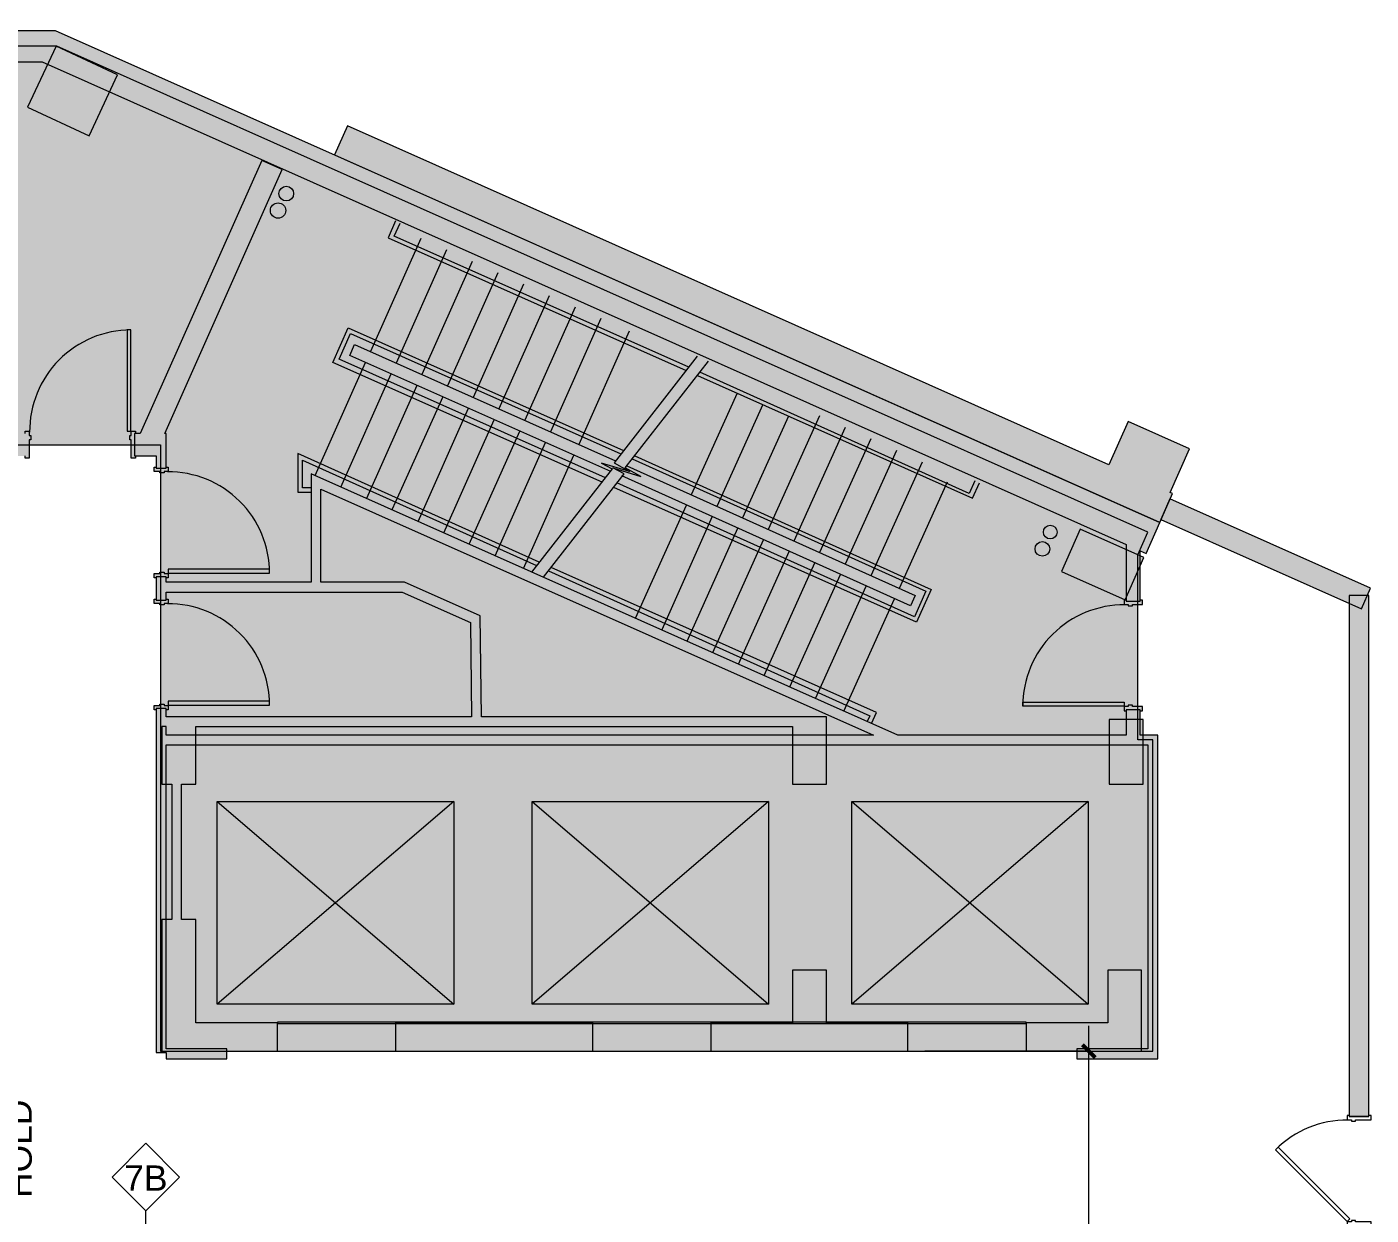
# Model space of a CAD drawing. Header units: inches. Extents: x 6664 to 8130, y 209 to 1287.
# Drawn here: x 7652 to 8129.5, y 865.2 to 1287.3 of the extents above; entities that cross this region are included whole.
import ezdxf

# ---------------------------------------------------------------- set-up
doc = ezdxf.new("R2010")
doc.units = ezdxf.units.IN
doc.header["$MEASUREMENT"] = 0
for name, color, linetype, lineweight in [('A-ANNO-DIMS', 211, 'Continuous', 9), ('A-ANNO-DIMS-96', 211, 'Continuous', 9), ('A-COLS', 52, 'Continuous', 13), ('A-DETL', 90, 'Continuous', 13), ('A-DETL-GENF', 92, 'Continuous', 9), ('A-DETL-THIN', 151, 'Continuous', 9), ('A-DOOR', 31, 'Continuous', 13), ('A-WALL', 113, 'Continuous', 13), ('A-WALL-IDEN', 211, 'Continuous', 9), ('A-WALL-PATT', 111, 'Continuous', 13), ('I-WALL', 2, 'Continuous', 9)]:
    doc.layers.add(name, color=color, linetype=linetype, lineweight=lineweight)
doc.styles.add('Swis721 Lt BT', font='swissl.ttf', dxfattribs={"height": 9})
doc.dimstyles.new('OTJ_-_3_32__Linear__1__Tolerance', dxfattribs={"dimscale": 12, "dimtxt": 9.497835, "dimasz": 0.375, "dimexe": 0.75, "dimexo": 0.5, "dimgap": 0.5, "dimtad": 1, "dimdec": 0, "dimzin": 3, "dimdsep": 46, "dimlunit": 4, "dimtxsty": 'Swis721 Lt BT', "dimblk1": 'OBLIQUE', "dimblk2": 'OBLIQUE', "dimsah": 1, "dimcen": 0.09, "dimdle": 0.75, "dimazin": 0, "dimtfac": 1, "dimtdec": 4, "dimtix": 1, "dimtmove": 0, "dimatfit": 3, "dimfxl": 1, "dimtvp": 1, "dimfrac": 2, "dimtolj": 1, "dimtzin": 0, "dimarcsym": 2})

# ---------------------------------------------------------------- blocks, each defined once
blk = doc.blocks.new('Door - Single - Solid Door - white paint-8376565-11th FLOOR CONSTRUCTION')
at = {"layer": 'A-DOOR'}
for p, q in [((-14.01, 4.34), (11.45, 29.79)), ((12.42, 28.82), (-13.03, 3.37)), ((11.45, 29.79), (12.42, 28.82)), ((-13.03, 3.37), (-14.01, 4.34))]:
    blk.add_line(p, q, dxfattribs=at)
at = {"layer": 'A-DOOR', "lineweight": 9}
for p, q in [((-15.63, 4.34), (-15.63, 3.59)), ((-14.13, 4.34), (-15.63, 4.34)), ((-14.13, 2.84), (-14.13, 4.34)), ((-13.63, 2.84), (-14.13, 2.84)), ((-14.13, -4.16), (-14.13, 1.34)), ((-14.13, 1.34), (-13.63, 1.34)), ((-13.63, 1.34), (-13.63, 2.84)), ((22.12, 2.84), (21.62, 2.84)), ((21.62, 2.84), (21.62, 1.34)), ((21.62, 1.34), (22.12, 1.34)), ((23.62, 4.34), (22.12, 4.34)), ((22.12, 4.34), (22.12, 2.84)), ((22.12, 1.34), (22.12, -4.16)), ((23.62, 3.59), (23.62, 4.34)), ((-15.63, -3.41), (-15.63, -4.16)), ((-15.63, -4.16), (-14.13, -4.16)), ((22.12, -4.16), (23.62, -4.16)), ((23.62, -4.16), (23.62, -3.41))]:
    blk.add_line(p, q, dxfattribs=at)
blk.add_arc((-14.01, 4.34), 36, 359.5, 45, dxfattribs=at)
blk = doc.blocks.new('Door - Single - Solid Door-7736277-11th FLOOR CONSTRUCTION')
at = {"layer": 'A-DOOR'}
h = blk.add_hatch(color=250, dxfattribs=at)
h.paths.add_polyline_path([(23.62, 4.66), (22.12, 4.66), (22.12, -1.84), (21.62, -1.84), (21.62, -3.34), (22.12, -3.34), (22.12, -4.84), (23.62, -4.84), (23.62, -4.09), (23.24, -4.09), (23.24, 3.91), (23.62, 3.91)], flags=0)
h.paths.add_polyline_path([(-15.06, 4.66), (-15.63, 4.66), (-15.63, 3.91), (-15.26, 3.91), (-15.26, -4.09), (-15.63, -4.09), (-15.63, -4.84), (-14.13, -4.84), (-14.13, -3.34), (-13.63, -3.34), (-13.63, -1.84), (-14.13, -1.84), (-14.13, 4.66)], flags=0)
at = {"layer": 'A-DOOR', "color": 8, "lineweight": 20}
for p, q in [((-15.63, 4.66), (-14.13, 4.66)), ((-15.63, 3.91), (-15.63, 4.66)), ((-14.13, 4.66), (-14.13, -1.84)), ((22.12, 4.66), (23.62, 4.66)), ((22.12, -1.84), (22.12, 4.66)), ((23.62, 4.66), (23.62, 3.91)), ((-15.63, -4.84), (-15.63, -4.09)), ((-14.13, -1.84), (-13.63, -1.84)), ((-14.13, -3.34), (-14.13, -4.84)), ((-13.63, -3.34), (-14.13, -3.34)), ((-13.63, -1.84), (-13.63, -3.34)), ((21.62, -1.84), (22.12, -1.84)), ((21.62, -3.34), (21.62, -1.84)), ((22.12, -3.34), (21.62, -3.34)), ((22.12, -4.84), (22.12, -3.34)), ((23.62, -4.09), (23.62, -4.84)), ((-14.13, -4.84), (-15.63, -4.84)), ((-12.63, -4.84), (-14.01, -4.84)), ((-14.01, -4.84), (-14.01, -40.84)), ((-12.63, -40.84), (-12.63, -4.84)), ((23.62, -4.84), (22.12, -4.84)), ((-14.01, -40.84), (-12.63, -40.84))]:
    blk.add_line(p, q, dxfattribs=at)
at = {"layer": 'A-DOOR', "lineweight": 9}
blk.add_arc((-14.01, -4.84), 36, 270, 0.5, dxfattribs=at)
blk = doc.blocks.new('Door - Single - Solid Door-7736225-11th FLOOR CONSTRUCTION')
at = {"layer": 'A-DOOR'}
h = blk.add_hatch(color=250, dxfattribs=at)
h.paths.add_polyline_path([(-15.63, -2.59), (-14.13, -2.59), (-14.13, -1.09), (-13.63, -1.09), (-13.63, 0.41), (-14.13, 0.41), (-14.13, 2.41), (-15.63, 2.41), (-15.63, 1.66), (-15.26, 1.66), (-15.26, -1.84), (-15.63, -1.84)], flags=0)
h.paths.add_polyline_path([(21.62, -0.76), (21.62, -1.09), (22.12, -1.09), (22.12, -2.59), (23.62, -2.59), (23.62, -1.84), (23.24, -1.84), (23.24, 1.66), (23.62, 1.66), (23.62, 2.41), (22.12, 2.41), (22.12, 0.41), (21.62, 0.41), (21.62, -0.14)], flags=0)
at = {"layer": 'A-DOOR', "color": 8, "lineweight": 20}
for p, q in [((-15.63, 2.41), (-14.13, 2.41)), ((-15.63, 1.66), (-15.63, 2.41)), ((-14.13, 2.41), (-14.13, 0.41)), ((-14.13, 0.41), (-13.63, 0.41)), ((-13.63, 0.41), (-13.63, -1.09)), ((21.62, 0.41), (22.12, 0.41)), ((21.62, -1.09), (21.62, 0.41)), ((22.12, 2.41), (23.62, 2.41)), ((22.12, 0.41), (22.12, 2.41)), ((23.62, 2.41), (23.62, 1.66)), ((-15.63, -2.59), (-15.63, -1.84)), ((-14.13, -2.59), (-15.63, -2.59)), ((-14.13, -1.09), (-14.13, -2.59)), ((-13.63, -1.09), (-14.13, -1.09)), ((-12.63, -2.59), (-14.01, -2.59)), ((-14.01, -2.59), (-14.01, -38.59)), ((-12.63, -38.59), (-12.63, -2.59)), ((22.12, -1.09), (21.62, -1.09)), ((22.12, -2.59), (22.12, -1.09)), ((23.62, -2.59), (22.12, -2.59)), ((23.62, -1.84), (23.62, -2.59)), ((-14.01, -38.59), (-12.63, -38.59))]:
    blk.add_line(p, q, dxfattribs=at)
at = {"layer": 'A-DOOR', "lineweight": 9}
blk.add_arc((-14.01, -2.59), 36, 270, 0.5, dxfattribs=at)
blk = doc.blocks.new('Door - Single - Solid Door-7736622-11th FLOOR CONSTRUCTION')
at = {"layer": 'A-DOOR'}
h = blk.add_hatch(color=250, dxfattribs=at)
h.paths.add_polyline_path([(-15.63, 3.34), (-15.63, 2.59), (-15.26, 2.59), (-15.26, -2.41), (-15.63, -2.41), (-15.63, -3.16), (-14.13, -3.16), (-14.13, 0.34), (-13.63, 0.34), (-13.63, 1.84), (-14.13, 1.84), (-14.13, 3.34), (-15.26, 3.34)], flags=0)
h.paths.add_polyline_path([(21.62, 1.84), (21.62, 0.34), (22.12, 0.34), (22.12, -3.16), (23.62, -3.16), (23.62, -2.41), (23.24, -2.41), (23.24, 2.59), (23.62, 2.59), (23.62, 3.34), (22.12, 3.34), (22.12, 1.84)], flags=0)
at = {"layer": 'A-DOOR', "color": 8, "lineweight": 20}
for p, q in [((-14.01, 39.34), (-12.63, 39.34)), ((-14.01, 3.34), (-14.01, 39.34)), ((-12.63, 39.34), (-12.63, 3.34)), ((-15.63, 3.34), (-15.63, 2.59)), ((-14.13, 3.34), (-15.63, 3.34)), ((-14.13, 1.84), (-14.13, 3.34)), ((-13.63, 1.84), (-14.13, 1.84)), ((-14.13, -3.16), (-14.13, 0.34)), ((-14.13, 0.34), (-13.63, 0.34)), ((-12.63, 3.34), (-14.01, 3.34)), ((-13.63, 0.34), (-13.63, 1.84)), ((22.12, 1.84), (21.62, 1.84)), ((21.62, 1.84), (21.62, 0.34)), ((21.62, 0.34), (22.12, 0.34)), ((23.62, 3.34), (22.12, 3.34)), ((22.12, 3.34), (22.12, 1.84)), ((22.12, 0.34), (22.12, -3.16)), ((23.62, 2.59), (23.62, 3.34)), ((-15.63, -2.41), (-15.63, -3.16)), ((-15.63, -3.16), (-14.13, -3.16)), ((22.12, -3.16), (23.62, -3.16)), ((23.62, -3.16), (23.62, -2.41))]:
    blk.add_line(p, q, dxfattribs=at)
at = {"layer": 'A-DOOR', "lineweight": 9}
blk.add_arc((-14.01, 3.34), 36, 359.5, 90, dxfattribs=at)
blk = doc.blocks.new('Wall Tag - 1_4_-62626-11th FLOOR CONSTRUCTION')
at = {"layer": 'A-WALL-IDEN'}
for p, q in [((-0.125, 0), (0, 0.125)), ((0, 0.125), (0.125, 0)), ((-0.125, 0), (0, -0.125)), ((0, -0.125), (0.125, 0))]:
    blk.add_line(p, q, dxfattribs=at)
blk = doc.blocks.new('DIMBLOCK3-11th FLOOR CONSTRUCTION')
at = {"layer": 'A-ANNO-DIMS-96'}
for p, q in [((7635.68, 932.48), (7635.68, 843.73)), ((7640.49, 923.48), (7626.68, 923.48)), ((7635.68, 923.48), (7640.49, 923.48)), ((7632.86, 852.73), (7644.68, 852.73)), ((7635.68, 852.73), (7632.86, 852.73))]:
    blk.add_line(p, q, dxfattribs=at)
at = {"layer": 'A-ANNO-DIMS-96', "lineweight": 50}
for p, q in [((7635.68, 923.48), (7633.43, 925.73)), ((7635.68, 923.48), (7637.93, 921.23)), ((7635.68, 852.73), (7633.43, 854.98)), ((7635.68, 852.73), (7637.93, 850.48))]:
    blk.add_line(p, q, dxfattribs=at)
at = {"layer": 'A-ANNO-DIMS-96', "color": 0, "char_height": 9, "attachment_point": 1, "rotation": 90, "line_spacing_factor": 1.005062, "style": 'Swis721 Lt BT'}
for s, insert, width in [('5\' - 11"', (7617.66, 870.24), 42.8759), ('HOLD', (7644.74, 871.3), 40.3432)]:
    blk.add_mtext(s, dxfattribs=dict(at, insert=insert, width=width))
blk = doc.blocks.new('_Oblique')
at = {"color": 0, "linetype": 'ByBlock', "lineweight": -2}
blk.add_line((-0.5, -0.5), (0.5, 0.5), dxfattribs=at)
blk = doc.blocks.new('DIMBLOCK8-11th FLOOR CONSTRUCTION')
at = {"layer": 'A-ANNO-DIMS-96'}
for p, q in [((8029.25, 746.86), (8029.25, 932.48)), ((7970.99, 923.48), (8038.25, 923.48)), ((8029.25, 923.48), (7970.99, 923.48)), ((8032.07, 755.86), (8020.25, 755.86)), ((8029.25, 755.86), (8032.07, 755.86))]:
    blk.add_line(p, q, dxfattribs=at)
at = {"layer": 'A-ANNO-DIMS-96', "lineweight": 50}
for p, q in [((8029.25, 923.48), (8027, 925.73)), ((8029.25, 923.48), (8031.5, 921.23)), ((8029.25, 755.86), (8027, 758.11)), ((8029.25, 755.86), (8031.5, 753.61))]:
    blk.add_line(p, q, dxfattribs=at)
at = {"layer": 'A-ANNO-DIMS-96', "color": 0, "insert": (8011.23, 821.81), "char_height": 9, "width": 42.8759, "attachment_point": 1, "rotation": 90, "line_spacing_factor": 1.005062, "style": 'Swis721 Lt BT'}
blk.add_mtext('14\' - 0"', dxfattribs=at)

msp = doc.modelspace()

# ---------------------------------------------------------------- hatches: boundary and pattern name
at = {"layer": 'A-COLS', "lineweight": 9}
h = msp.add_hatch(color=7, dxfattribs=at)
h.paths.add_polyline_path([(6917.74, 208.52), (6958.99, 208.52), (6958.99, 266.36), (6917.74, 266.36)], flags=0)
h.paths.add_polyline_path([(7919.99, 208.86), (7919.99, 264.61), (7877.99, 264.61), (7877.99, 208.86)], flags=0)
h.paths.add_polyline_path([(7678.99, 208.86), (7678.99, 265.36), (7637.74, 265.36), (7637.74, 208.86)], flags=0)
h.paths.add_polyline_path([(7438.74, 208.86), (7438.74, 264.86), (7397.24, 264.86), (7397.24, 208.86), (7420.62, 208.86)], flags=0)
h.paths.add_polyline_path([(7198.24, 208.86), (7198.24, 265.86), (7157.99, 265.86), (7157.99, 208.86)], flags=0)
h.paths.add_polyline_path([(6797.99, 232.36), (6837.99, 232.36), (6837.99, 266.36), (6797.99, 266.36)], flags=0)
h.paths.add_polyline_path([(8121.74, 239.49), (8121.74, 274.69), (8109.99, 274.69), (8109.99, 239.49)], flags=0)
h.paths.add_polyline_path([(6707.38, 344.86), (6715.49, 344.86), (6715.49, 384.48), (6681.49, 384.48), (6681.49, 344.86), (6707.25, 344.86)], flags=0)
h.paths.add_polyline_path([(8121.74, 469.48), (8121.74, 492.36), (8109.99, 492.36), (8109.99, 469.48), (8121.12, 469.48)], flags=0)
h.paths.add_polyline_path([(6664.49, 478.17), (6726.99, 478.17), (6726.99, 519.17), (6664.49, 519.17)], flags=0)
h.paths.add_polyline_path([(6664.49, 612.49), (6697.16, 612.49), (6697.16, 653.49), (6664.49, 653.49)], flags=0)
h.paths.add_polyline_path([(8118.95, 708.36), (8121.74, 708.36), (8121.74, 732.36), (8109.99, 732.36), (8109.99, 708.36)], flags=0)
h.paths.add_polyline_path([(6664.49, 746.8), (6726.99, 746.8), (6726.99, 787.8), (6664.49, 787.8), (6664.49, 748.58)], flags=0)
h.paths.add_polyline_path([(6718.26, 881.12), (6718.26, 922.12), (6664.49, 922.12), (6664.49, 881.12), (6718.04, 881.12)], flags=0)
h.paths.add_polyline_path([(6780.73, 1037.09), (6815.03, 1059.37), (6796.58, 1087.79), (6762.27, 1065.52), (6775.18, 1045.64)], flags=0)
h.paths.add_polyline_path([(8042.08, 1083.71), (8048.79, 1098.79), (8026.2, 1108.84), (8019.49, 1093.77)], flags=0)
h.paths.add_polyline_path([(6935.81, 1146.19), (6962.6, 1163.7), (6947.63, 1186.61), (6920.84, 1169.11), (6927.75, 1158.52)], flags=0)
h.paths.add_polyline_path([(7674.09, 1248.53), (7681.39, 1264.18), (7659.41, 1273.97), (7652.29, 1258.7), (7662.21, 1254.07)], flags=0)
h.paths.add_polyline_path([(7420.62, 1256.36), (7433.99, 1256.36), (7433.99, 1274.36), (7413.99, 1274.36), (7413.99, 1256.36)], flags=0)
h.paths.add_polyline_path([(7198.49, 1257.36), (7198.49, 1287.25), (7166.49, 1287.25), (7166.49, 1257.36)], flags=0)
h.paths.add_polyline_path([(7659.82, 1274.86), (7674.42, 1274.86), (7662.43, 1280.45), (7662.21, 1279.98)], flags=0)
at = {"layer": 'A-COLS'}
msp.add_hatch(color=250, dxfattribs=at).paths.add_polyline_path([(8054.43, 1111.23), (8054.88, 1112.25), (8054.8, 1112.29), (8058.05, 1119.59), (8058.15, 1119.59), (8059, 1121.5), (8058.12, 1121.89), (8065.03, 1137.39), (8043.14, 1147.14), (8036.28, 1131.74), (7765.87, 1252.13), (7761.25, 1241.76), (8042.49, 1116.55)], flags=0)
at = {"layer": 'A-DETL-GENF'}
h = msp.add_hatch(color=9, dxfattribs=at)
h.paths.add_polyline_path([(7852.99, 923.48), (7894.99, 923.48), (7894.99, 933.48), (7923.99, 933.48), (7923.99, 952.23), (7935.99, 952.23), (7935.99, 933.48), (7964.99, 933.48), (7964.99, 923.48), (8006.99, 923.48), (8006.99, 933.48), (8035.99, 933.48), (8035.99, 952.23), (8047.99, 952.23), (8047.99, 924.23), (8050.24, 924.23), (8050.24, 1032.23), (8048.49, 1032.23), (8048.49, 1018.23), (8036.49, 1018.23), (8036.49, 1032.23), (7935.99, 1032.23), (7935.99, 1018.23), (7923.99, 1018.23), (7923.99, 1032.23), (7711.99, 1032.23), (7711.99, 1018.23), (7706.99, 1018.23), (7706.99, 970.23), (7711.99, 970.23), (7711.99, 933.48), (7740.99, 933.48), (7740.99, 923.48), (7782.99, 923.48), (7782.99, 933.48), (7852.99, 933.48), (7852.99, 933.23)], flags=0)
h.paths.add_polyline_path([(7478.49, 926.98), (7478.49, 927.85), (7478.22, 927.85), (7478.22, 929.35), (7476.76, 929.35), (7476.76, 929.85), (7478.26, 929.85), (7478.26, 929.35), (7479.76, 929.35), (7479.76, 927.85), (7479.49, 927.85), (7479.49, 926.98), (7634.49, 926.98), (7634.49, 986.86), (7631.86, 986.86), (7631.86, 986.11), (7630.36, 986.11), (7630.36, 987.61), (7629.86, 987.61), (7629.86, 988.61), (7594.61, 988.61), (7594.61, 987.61), (7594.11, 987.61), (7594.11, 986.11), (7592.61, 986.11), (7592.61, 986.86), (7570.49, 986.86), (7570.49, 1012.86), (7513.49, 1012.86), (7513.49, 962.86), (7509.99, 962.86), (7509.99, 969.21), (7507.61, 969.21), (7507.61, 968.94), (7506.11, 968.94), (7506.11, 967.48), (7505.61, 967.48), (7505.61, 968.98), (7506.11, 968.98), (7506.11, 970.48), (7507.61, 970.48), (7507.61, 970.21), (7509.99, 970.21), (7509.99, 1023.36), (7479.49, 1023.36), (7479.49, 970.21), (7480.36, 970.21), (7480.36, 970.48), (7481.86, 970.48), (7481.86, 968.98), (7482.36, 968.94), (7482.36, 967.48), (7481.86, 967.48), (7481.86, 968.94), (7480.36, 968.98), (7480.36, 969.21), (7479.49, 969.21), (7479.49, 967.1), (7479.76, 967.1), (7479.76, 965.6), (7478.26, 965.6), (7478.22, 965.1), (7476.76, 965.1), (7476.76, 965.6), (7478.22, 965.6), (7478.26, 967.1), (7478.49, 967.1), (7478.49, 1023.36), (7419.99, 1023.36), (7419.99, 926.98), (7478.26, 926.98)], flags=0)
h.paths.add_polyline_path([(7703.49, 970.23), (7703.49, 1018.23), (7701.49, 1018.23), (7701.49, 970.23)], flags=0)
h.paths.add_polyline_path([(7524.58, 1016.36), (7570.49, 1016.36), (7570.49, 1045.36), (7513.49, 1045.36), (7513.49, 1016.36), (7513.78, 1016.36)], flags=0)
h.paths.add_polyline_path([(7509.99, 1026.86), (7509.99, 1034.86), (7419.99, 1034.86), (7419.99, 1026.86), (7508.24, 1026.86)], flags=0)
h.paths.add_polyline_path([(7952.76, 1035.73), (7756.48, 1123.12), (7756.48, 1089.98), (7786.12, 1089.98), (7813, 1078.02), (7813.46, 1042.23), (7935.99, 1042.23), (7935.99, 1035.73)], flags=0)
h.paths.add_polyline_path([(7836.49, 1035.73), (7923.99, 1035.73), (7923.99, 1038.73), (7711.99, 1038.73), (7711.99, 1035.73), (7813.46, 1035.73)], flags=0)
h.paths.add_polyline_path([(7961.36, 1035.73), (8036.49, 1035.73), (8036.49, 1041.23), (8042.49, 1041.23), (8042.49, 1044.36), (8041.74, 1044.36), (8041.74, 1045.86), (8043.24, 1045.86), (8043.24, 1046.36), (8044.74, 1046.36), (8044.74, 1045.86), (8046.66, 1045.86), (8046.66, 1082.11), (8044.74, 1082.11), (8044.74, 1081.61), (8043.24, 1081.61), (8043.24, 1082.11), (8041.74, 1082.11), (8041.74, 1083.61), (8042.49, 1083.61), (8042.49, 1084.63), (8042.08, 1083.71), (8019.49, 1093.77), (8026.2, 1108.84), (8042.49, 1101.59), (8042.49, 1103.41), (7681.39, 1264.18), (7674.09, 1248.53), (7652.29, 1258.7), (7659.41, 1273.97), (7657.42, 1274.86), (7525.49, 1274.86), (7525.49, 1206.23), (7526.24, 1206.23), (7526.24, 1204.73), (7524.24, 1204.73), (7524.24, 1204.23), (7522.74, 1204.23), (7522.74, 1204.73), (7521.24, 1204.73), (7521.24, 1206.23), (7521.99, 1206.23), (7521.99, 1274.86), (7413.93, 1274.86), (7413.93, 1142.86), (7470.99, 1142.86), (7470.99, 1164.36), (7521.99, 1164.36), (7521.99, 1166.98), (7521.24, 1166.98), (7521.24, 1168.48), (7522.74, 1168.48), (7522.74, 1168.98), (7524.24, 1168.98), (7524.24, 1168.48), (7526.24, 1168.48), (7526.24, 1166.98), (7525.49, 1166.98), (7525.49, 1160.86), (7474.49, 1160.86), (7474.49, 1142.86), (7651.36, 1142.86), (7651.36, 1143.61), (7652.86, 1143.61), (7652.86, 1142.11), (7653.36, 1142.11), (7653.36, 1140.61), (7652.86, 1140.61), (7652.86, 1138.86), (7689.11, 1138.86), (7689.11, 1140.61), (7688.61, 1140.61), (7688.61, 1142.11), (7689.11, 1142.11), (7689.11, 1143.61), (7690.61, 1143.61), (7690.61, 1142.86), (7692.28, 1142.86), (7735.45, 1239.81), (7742.75, 1236.56), (7701.04, 1142.86), (7701.49, 1142.86), (7701.49, 1130.86), (7702.24, 1130.86), (7702.24, 1129.36), (7700.74, 1129.36), (7700.74, 1128.86), (7699.49, 1128.86), (7699.49, 1093.61), (7700.74, 1093.61), (7700.74, 1093.11), (7702.24, 1093.11), (7702.24, 1091.61), (7701.49, 1091.61), (7701.49, 1089.98), (7752.98, 1089.98), (7752.98, 1128.51), (7961.1, 1035.85)], flags=0)
h.paths.add_polyline_path([(7455.74, 1038.36), (7478.49, 1038.36), (7478.49, 1094.23), (7478.22, 1094.23), (7478.22, 1095.73), (7476.76, 1095.73), (7476.76, 1096.23), (7478.26, 1096.23), (7478.26, 1095.73), (7479.76, 1095.73), (7479.76, 1094.23), (7479.49, 1094.23), (7479.49, 1038.36), (7509.99, 1038.36), (7509.99, 1076.86), (7513.49, 1076.86), (7513.49, 1048.86), (7570.49, 1048.86), (7570.49, 1076.86), (7593.61, 1076.86), (7593.61, 1077.61), (7595.11, 1077.61), (7595.11, 1076.11), (7595.61, 1076.11), (7595.61, 1075.11), (7630.86, 1075.11), (7630.86, 1076.11), (7631.36, 1076.11), (7631.36, 1077.61), (7632.86, 1077.61), (7632.86, 1076.86), (7634.49, 1076.86), (7634.49, 1134.86), (7479.49, 1134.86), (7479.49, 1133.48), (7479.76, 1133.48), (7479.76, 1131.98), (7478.26, 1131.98), (7478.22, 1131.48), (7476.76, 1131.48), (7476.76, 1131.98), (7478.22, 1131.98), (7478.26, 1133.48), (7478.49, 1133.48), (7478.49, 1134.86), (7419.99, 1134.86), (7419.99, 1038.36), (7454.75, 1038.36)], flags=0)
h.paths.add_polyline_path([(7732.52, 1042.23), (7809.96, 1042.23), (7809.53, 1075.73), (7785.37, 1086.48), (7701.49, 1086.48), (7701.49, 1083.98), (7702.24, 1083.98), (7702.24, 1082.48), (7700.74, 1082.48), (7700.74, 1081.98), (7699.49, 1081.98), (7699.49, 1046.73), (7700.74, 1046.73), (7700.74, 1046.23), (7702.24, 1046.23), (7702.24, 1044.73), (7701.49, 1044.73), (7701.49, 1042.23), (7711.99, 1042.23)], flags=0)
h.paths.add_polyline_path([(7420.62, 1256.36), (7413.99, 1256.36), (7413.99, 1274.36), (7433.99, 1274.36), (7433.99, 1256.36)], flags=0)
at = {"layer": 'A-WALL-PATT', "lineweight": 9}
for points in [[(7674.42, 1274.86), (7686.92, 1274.86), (7662.21, 1285.86), (7413.93, 1285.86), (7413.93, 1274.86), (7659.82, 1274.86), (7662.43, 1280.45)], [(8049.55, 1100.27), (8054.43, 1111.23), (7686.92, 1274.86), (7657.42, 1274.86), (8048.79, 1100.61)], [(7701.04, 1142.86), (7742.75, 1236.56), (7735.45, 1239.81), (7692.28, 1142.86)], [(7752.98, 1089.98), (7756.48, 1089.98), (7756.48, 1126.95), (7752.98, 1128.51)], [(7961.36, 1035.73), (7756.48, 1126.95), (7756.48, 1123.12), (7952.76, 1035.73)], [(8126.06, 1080.56), (8129.31, 1087.87), (8058.05, 1119.59), (8054.8, 1112.29), (8057.16, 1111.23)], [(7785.37, 1086.48), (7793.98, 1086.48), (7786.12, 1089.98), (7701.49, 1089.98), (7701.49, 1086.48), (7756.48, 1086.48)], [(7813.05, 1074.16), (7813, 1078.02), (7793.98, 1086.48), (7785.37, 1086.48), (7813, 1074.19)], [(8128.74, 900.3), (8128.74, 1085.3), (8128.17, 1085.3), (8126.06, 1080.56), (8121.74, 1082.48), (8121.74, 900.3)], [(7813.46, 1042.23), (7813.05, 1074.16), (7809.53, 1075.73), (7809.96, 1042.23)], [(7836.49, 1038.73), (7923.99, 1038.73), (7923.99, 1042.23), (7701.49, 1042.23), (7701.49, 1038.73), (7732.52, 1038.73)], [(8050.24, 1032.23), (8050.24, 1035.73), (8048.49, 1035.73), (8048.49, 1033.02), (8042.49, 1035.73), (7701.49, 1035.73), (7701.49, 1032.23), (8044.42, 1032.23)], [(8050.24, 924.23), (8053.74, 924.23), (8053.74, 1035.73), (8050.24, 1035.73), (8050.24, 1032.23)], [(7706.99, 970.23), (7706.99, 1018.23), (7703.49, 1018.23), (7703.49, 970.23)], [(7935.99, 933.48), (7935.99, 952.23), (7923.99, 952.23), (7923.99, 933.48)], [(8047.99, 923.48), (8047.99, 952.23), (8035.99, 952.23), (8035.99, 923.48), (8044.42, 923.48)], [(7713.35, 923.48), (7740.99, 923.48), (7740.99, 933.48), (7711.99, 933.48), (7711.99, 923.48)], [(7836.49, 923.48), (7852.99, 923.48), (7852.99, 933.48), (7782.99, 933.48), (7782.99, 923.48)], [(7952.76, 923.48), (7964.99, 923.48), (7964.99, 933.48), (7894.99, 933.48), (7894.99, 923.48)], [(8035.99, 923.48), (8035.99, 933.48), (8006.99, 933.48), (8006.99, 923.48), (8021.99, 923.48)], [(7711.99, 920.73), (7722.99, 920.73), (7722.99, 923.48), (7701.49, 923.48), (7701.49, 920.73)], [(8047.99, 920.73), (8053.74, 920.73), (8053.74, 924.23), (8047.99, 924.23), (8047.99, 923.48), (8024.99, 923.48), (8024.99, 920.73), (8044.42, 920.73)]]:
    msp.add_hatch(color=7, dxfattribs=at).paths.add_polyline_path(points, flags=0)
h = msp.add_hatch(color=7, dxfattribs=at)
h.paths.add_polyline_path([(7690.24, 1134.86), (7701.49, 1134.86), (7701.49, 1142.86), (7690.24, 1142.86)], flags=0)
h.paths.add_polyline_path([(7524.58, 1134.86), (7651.74, 1134.86), (7651.74, 1142.86), (7405.74, 1142.86), (7405.74, 1138.11), (7405.82, 1138.11), (7405.81, 1137.93), (7405.74, 1137.86), (7405.74, 1137.48), (7405.8, 1137.48), (7405.74, 1134.86), (7479.49, 1134.86)], flags=0)
h = msp.add_hatch(color=7, dxfattribs=at)
h.paths.add_polyline_path([(7699.39, 922.98), (7701.49, 922.98), (7701.49, 923.48), (7699.99, 923.48), (7699.99, 970.23), (7701.49, 970.23), (7701.49, 1032.23), (7701.11, 1033.61), (7701.49, 1038.73), (7701.49, 1045.11), (7697.99, 1045.11), (7697.99, 922.98)], flags=0)
h.paths.add_polyline_path([(7700.44, 923.86), (7701.49, 924.23), (7701.49, 924.73)], flags=0)
h.paths.add_polyline_path([(7697.99, 1083.61), (7701.49, 1083.61), (7701.49, 1091.98), (7697.99, 1091.98), (7697.99, 1086.48)], flags=0)
h.paths.add_polyline_path([(7701.04, 1130.48), (7701.49, 1130.48), (7701.49, 1134.86), (7697.99, 1134.86), (7697.99, 1130.48)], flags=0)
h = msp.add_hatch(color=7, dxfattribs=at)
h.paths.add_polyline_path([(8042.49, 1041.23), (8047.49, 1041.23), (8047.49, 1044.73), (8042.49, 1044.73)], flags=0)
h.paths.add_polyline_path([(8047.49, 1083.23), (8047.49, 1095.86), (8042.49, 1084.63), (8042.49, 1083.23)], flags=0)
h.paths.add_polyline_path([(8047.49, 1099.37), (8047.49, 1101.19), (8042.49, 1103.41), (8042.49, 1101.59), (8047.04, 1099.57)], flags=0)
h = msp.add_hatch(color=7, dxfattribs=at)
h.paths.add_polyline_path([(7923.99, 1018.23), (7935.99, 1018.23), (7935.99, 1032.23), (7923.99, 1032.23)], flags=0)
h.paths.add_polyline_path([(7923.99, 1035.73), (7935.99, 1035.73), (7935.99, 1042.23), (7923.99, 1042.23), (7923.99, 1038.73)], flags=0)
h = msp.add_hatch(color=7, dxfattribs=at)
h.paths.add_polyline_path([(8036.49, 1018.23), (8048.49, 1018.23), (8048.49, 1032.23), (8036.49, 1032.23)], flags=0)
h.paths.add_polyline_path([(8048.49, 1033.02), (8048.49, 1041.23), (8036.49, 1041.23), (8036.49, 1035.73), (8042.49, 1035.73), (8044.42, 1034.86)], flags=0)
h = msp.add_hatch(color=7, dxfattribs=at)
h.paths.add_polyline_path([(7706.99, 1018.23), (7711.99, 1018.23), (7711.99, 1032.23), (7701.49, 1032.23), (7701.49, 1018.23), (7703.49, 1018.23)], flags=0)
h.paths.add_polyline_path([(7701.49, 1032.23), (7701.49, 1035.73), (7711.99, 1035.73), (7711.99, 1038.73), (7701.49, 1038.73), (7701.11, 1033.61)], flags=0)
h = msp.add_hatch(color=7, dxfattribs=at)
h.paths.add_polyline_path([(7711.99, 923.48), (7711.99, 970.23), (7699.99, 970.23), (7699.99, 923.48), (7701.49, 923.48)], flags=0)
h.paths.add_polyline_path([(7700.44, 923.86), (7701.49, 924.73), (7701.49, 924.23)], flags=0)
h = msp.add_hatch(color=7, dxfattribs=at)
h.paths.add_polyline_path([(8128.74, 239.3), (8128.74, 861.73), (8121.74, 861.73), (8121.74, 239.3)], flags=0)
h.paths.add_polyline_path([(8123.99, 900.23), (8128.74, 900.23), (8128.7, 900.3), (8121.74, 900.3), (8121.74, 900.23), (8122.49, 900.23)], flags=0)

# ---------------------------------------------------------------- linework, layer by layer
at = {"layer": 'A-COLS', "color": 8, "lineweight": 20}
for p, q in [((7662.43, 1280.45), (7652.29, 1258.7)), ((7684.23, 1270.28), (7662.43, 1280.45)), ((7674.09, 1248.53), (7684.23, 1270.28)), ((7652.29, 1258.7), (7674.09, 1248.53)), ((7765.87, 1252.13), (7761.25, 1241.76)), ((8036.28, 1131.74), (7765.87, 1252.13)), ((7761.25, 1241.76), (8054.43, 1111.23)), ((8043.14, 1147.14), (8036.28, 1131.74)), ((8065.03, 1137.39), (8043.14, 1147.14)), ((8058.12, 1121.89), (8065.03, 1137.39)), ((8054.43, 1111.23), (8059, 1121.5)), ((8059, 1121.5), (8058.12, 1121.89)), ((8026.2, 1108.84), (8019.49, 1093.77)), ((8048.79, 1098.79), (8026.2, 1108.84)), ((8042.08, 1083.71), (8048.79, 1098.79)), ((8019.49, 1093.77), (8042.08, 1083.71))]:
    msp.add_line(p, q, dxfattribs=at)
at = {"layer": 'A-DETL'}
for p, q in [((7782.93, 1218.31), (7780.29, 1212.38)), ((7782.53, 1212.96), (7784.58, 1217.58)), ((7887.13, 1166.39), (7782.53, 1212.96)), ((7791.91, 1212.11), (7774.02, 1171.93)), ((7780.29, 1212.38), (7886.21, 1165.22)), ((7801.05, 1208.04), (7783.16, 1167.86)), ((7810.19, 1203.98), (7792.29, 1163.79)), ((7819.32, 1199.91), (7801.43, 1159.72)), ((7828.46, 1195.84), (7810.57, 1155.66)), ((7837.59, 1191.77), (7819.7, 1151.59)), ((7846.73, 1187.71), (7828.84, 1147.52)), ((7760.73, 1168.1), (7766.18, 1180.35)), ((7766.18, 1180.35), (7863.95, 1136.82)), ((7855.86, 1183.64), (7837.97, 1143.46)), ((7762.88, 1169.26), (7766.94, 1178.37)), ((7766.94, 1178.37), (7863, 1135.6)), ((7865.91, 1179.16), (7848.02, 1138.98)), ((7766.72, 1170.55), (7768.44, 1174.41)), ((7859.38, 1129.29), (7766.72, 1170.55)), ((7768.44, 1174.41), (7861.1, 1133.16)), ((7890.16, 1170.27), (7860.61, 1132.44)), ((7754.41, 1127.88), (7772.3, 1168.06)), ((7856.34, 1125.53), (7760.73, 1168.1)), ((7857.52, 1127.12), (7762.88, 1169.26)), ((7864.57, 1130.64), (7894.14, 1168.5)), ((7763.55, 1123.81), (7781.44, 1164)), ((7890.2, 1163.44), (7987.95, 1119.92)), ((7986.74, 1121.51), (7891.1, 1164.6)), ((7790.57, 1159.93), (7772.68, 1119.74)), ((7799.71, 1155.86), (7782.9, 1118.54)), ((7904.27, 1157.18), (7888, 1121.06)), ((7790.95, 1111.61), (7808.84, 1151.79)), ((7913.41, 1153.11), (7897.12, 1116.95)), ((7800.09, 1107.54), (7817.98, 1147.73)), ((7922.55, 1149.04), (7906.24, 1112.84)), ((7933.51, 1149.07), (7915.34, 1108.74)), ((7809.17, 1103.5), (7827.06, 1143.68)), ((7942.63, 1144.96), (7924.46, 1104.63)), ((7818.36, 1099.4), (7836.25, 1139.59)), ((7951.79, 1140.93), (7933.58, 1100.52)), ((7960.87, 1136.74), (7942.7, 1096.42)), ((7834, 1097.09), (7748.3, 1135.71)), ((7748.3, 1135.71), (7748.3, 1121.96)), ((7749.91, 1123.55), (7749.91, 1133.41)), ((7749.91, 1133.41), (7833.09, 1095.93)), ((7828.41, 1094.93), (7846.3, 1135.12)), ((7866.02, 1129.32), (7856.09, 1132.35)), ((7856.09, 1132.35), (7859.95, 1130.3)), ((7860.61, 1132.44), (7866.02, 1129.32)), ((7867.05, 1133.8), (7971.37, 1086.8)), ((7867.96, 1134.88), (7973.26, 1087.43)), ((7969.98, 1132.63), (7951.81, 1092.31)), ((7859.95, 1130.3), (7831.3, 1093.64)), ((7835.53, 1091.76), (7864.12, 1128.52)), ((7864.12, 1128.52), (7860.15, 1130.63)), ((7860.15, 1130.63), (7870.13, 1127.51)), ((7965.86, 1081.59), (7863.29, 1127.81)), ((7870.13, 1127.51), (7864.57, 1130.64)), ((7865.15, 1131.36), (7967.49, 1085.25)), ((7752.98, 1123.55), (7749.91, 1123.55)), ((7968.03, 1075.81), (7860.46, 1123.7)), ((7967.26, 1077.68), (7861.61, 1125.28)), ((7978.86, 1125.55), (7961.85, 1087.79)), ((7988.77, 1126.08), (7986.74, 1121.51)), ((7987.95, 1119.92), (7990.37, 1125.37)), ((7748.3, 1121.96), (7752.98, 1121.96)), ((7782.9, 1118.54), (7781.65, 1115.75)), ((7868.24, 1077.2), (7886.36, 1117.41)), ((7895.48, 1113.3), (7877.55, 1073.05)), ((7886.51, 1069.06), (7904.59, 1109.2)), ((7895.64, 1065), (7913.7, 1105.09)), ((7904.77, 1060.93), (7922.82, 1100.98)), ((7837.3, 1094.03), (7951.45, 1042.6)), ((7953.78, 1043.76), (7838.22, 1095.22)), ((7913.91, 1056.86), (7931.94, 1096.88)), ((7923.04, 1052.8), (7941.05, 1092.77)), ((7932.18, 1048.73), (7950.17, 1088.66)), ((7942.23, 1044.25), (7960.21, 1084.14)), ((7967.49, 1085.25), (7965.86, 1081.59)), ((7971.37, 1086.8), (7967.26, 1077.68)), ((7973.26, 1087.43), (7968.03, 1075.81)), ((7951.45, 1042.6), (7950.54, 1040.55)), ((7952.03, 1039.89), (7953.78, 1043.76)), ((7719.64, 1012.11), (7803.64, 1012.11)), ((7719.64, 940.11), (7719.64, 1012.11)), ((7719.64, 1012.11), (7803.64, 940.11)), ((7803.64, 1012.11), (7719.64, 940.11)), ((7803.64, 1012.11), (7803.64, 940.11)), ((7831.47, 1012.11), (7915.47, 1012.11)), ((7831.47, 940.11), (7831.47, 1012.11)), ((7915.47, 1012.11), (7831.47, 940.11)), ((7831.47, 1012.11), (7915.47, 940.11)), ((7915.47, 1012.11), (7915.47, 940.11)), ((7945, 1012.11), (8029, 1012.11)), ((7945, 940.11), (7945, 1012.11)), ((7945, 1012.11), (8029, 940.11)), ((8029, 1012.11), (7945, 940.11)), ((8029, 1012.11), (8029, 940.11)), ((7803.64, 940.11), (7719.64, 940.11)), ((7915.47, 940.11), (7831.47, 940.11)), ((8029, 940.11), (7945, 940.11))]:
    msp.add_line(p, q, dxfattribs=at)
for centre, radius in [((7744.14, 1228.05), 2.62), ((7741.24, 1222.02), 2.73), ((8015.51, 1107.82), 2.44), ((8012.73, 1101.84), 2.6)]:
    msp.add_circle(centre, radius, dxfattribs=at)
at = {"layer": 'A-DETL-THIN'}
for p, q in [((7662.62, 1280.36), (7409.93, 1280.36)), ((8050.24, 1107.78), (7662.62, 1280.36)), ((7636.24, 1138.86), (7699.49, 1138.86)), ((7699.49, 1138.86), (7699.49, 923.48)), ((8046.66, 1099.74), (8050.24, 1107.78)), ((8046.66, 1033.98), (8046.66, 1099.74)), ((8051.99, 1033.98), (8046.66, 1033.98)), ((8051.99, 923.48), (8051.99, 1033.98)), ((7699.49, 923.48), (8051.99, 923.48))]:
    msp.add_line(p, q, dxfattribs=at)
at = {"layer": 'A-WALL', "color": 8, "lineweight": 20}
for p, q in [((7662.21, 1285.86), (7405.93, 1285.86)), ((8054.43, 1111.23), (7662.21, 1285.86)), ((7525.49, 1274.86), (7657.42, 1274.86)), ((7657.42, 1274.86), (8042.49, 1103.41)), ((7735.45, 1239.81), (7692.28, 1142.86)), ((7742.75, 1236.56), (7735.45, 1239.81)), ((7701.04, 1142.86), (7742.75, 1236.56)), ((7692.28, 1142.86), (7690.24, 1142.86)), ((7690.24, 1142.86), (7690.24, 1134.86)), ((7701.49, 1142.86), (7701.04, 1142.86)), ((7701.49, 1134.86), (7701.49, 1142.86)), ((7690.24, 1134.86), (7697.99, 1134.86)), ((8058.05, 1119.59), (8054.8, 1112.29)), ((8129.31, 1087.87), (8058.05, 1119.59)), ((8049.55, 1100.27), (8054.43, 1111.23)), ((8054.8, 1112.29), (8126.06, 1080.56)), ((8047.49, 1101.19), (8049.55, 1100.27)), ((8128.74, 1085.3), (8121.74, 1085.3)), ((8121.74, 1085.3), (8121.74, 900.23)), ((8126.06, 1080.56), (8129.31, 1087.87)), ((8128.74, 900.23), (8128.74, 1085.3)), ((7935.99, 1042.23), (7923.99, 1042.23)), ((7935.99, 1018.23), (7935.99, 1042.23)), ((8048.49, 1041.23), (8036.49, 1041.23)), ((8036.49, 1041.23), (8036.49, 1018.23)), ((8048.49, 1018.23), (8048.49, 1041.23)), ((7699.99, 1038.73), (7699.99, 1018.23)), ((7701.49, 1038.73), (7699.99, 1038.73)), ((7711.99, 1018.23), (7711.99, 1038.73)), ((7923.99, 1038.73), (7923.99, 1018.23)), ((7699.99, 1018.23), (7703.49, 1018.23)), ((7706.99, 1018.23), (7711.99, 1018.23)), ((7923.99, 1018.23), (7935.99, 1018.23)), ((8036.49, 1018.23), (8048.49, 1018.23)), ((7699.99, 970.23), (7699.99, 923.48)), ((7703.49, 970.23), (7699.99, 970.23)), ((7711.99, 970.23), (7706.99, 970.23)), ((7711.99, 933.48), (7711.99, 970.23)), ((7923.99, 952.23), (7923.99, 933.48)), ((7935.99, 952.23), (7923.99, 952.23)), ((7935.99, 933.48), (7935.99, 952.23)), ((8035.99, 952.23), (8035.99, 933.48)), ((8047.99, 952.23), (8035.99, 952.23)), ((8047.99, 923.48), (8047.99, 952.23)), ((7740.99, 933.48), (7711.99, 933.48)), ((7740.99, 923.48), (7740.99, 933.23)), ((7852.99, 933.48), (7782.99, 933.48)), ((7782.99, 933.48), (7782.99, 923.48)), ((7852.99, 923.48), (7852.99, 933.48)), ((7923.99, 933.48), (7894.99, 933.48)), ((7894.99, 933.48), (7894.99, 923.48)), ((7964.99, 933.48), (7935.99, 933.48)), ((7964.99, 923.48), (7964.99, 933.48)), ((8035.99, 933.48), (8006.99, 933.48)), ((8006.99, 933.23), (8006.99, 923.48)), ((7699.99, 923.48), (7740.99, 923.48)), ((7782.99, 923.48), (7852.99, 923.48)), ((7894.99, 923.48), (7964.99, 923.48)), ((8006.99, 923.48), (8047.99, 923.48)), ((8128.74, 900.3), (8121.74, 900.3)), ((8121.74, 900.23), (8128.74, 900.23))]:
    msp.add_line(p, q, dxfattribs=at)
at = {"layer": 'A-WALL', "color": 55}
for p, q in [((7740.99, 933.23), (7740.99, 933.48)), ((8006.99, 933.48), (8006.99, 933.23))]:
    msp.add_line(p, q, dxfattribs=at)
at = {"layer": 'A-WALL-IDEN'}
msp.add_line((7694.26, 850.11), (7694.26, 866.76), dxfattribs=at)
at = {"layer": 'I-WALL', "color": 8, "lineweight": 20}
for p, q in [((7697.99, 1134.86), (7697.99, 1130.48)), ((7701.49, 1130.48), (7701.49, 1134.86)), ((7697.99, 1130.48), (7701.49, 1130.48)), ((7752.98, 1128.51), (7752.98, 1089.98)), ((7961.36, 1035.73), (7752.98, 1128.51)), ((7756.48, 1089.98), (7756.48, 1123.12)), ((7756.48, 1123.12), (7952.76, 1035.73)), ((8042.49, 1103.41), (8042.49, 1083.23)), ((8047.49, 1083.23), (8047.49, 1101.19)), ((7697.99, 1091.98), (7697.99, 1083.61)), ((7701.49, 1091.98), (7697.99, 1091.98)), ((7701.49, 1089.98), (7701.49, 1091.98)), ((7752.98, 1089.98), (7701.49, 1089.98)), ((7786.12, 1089.98), (7756.48, 1089.98)), ((7813, 1078.02), (7786.12, 1089.98)), ((7701.49, 1083.61), (7701.49, 1086.48)), ((7701.49, 1086.48), (7785.37, 1086.48)), ((7785.37, 1086.48), (7809.53, 1075.73)), ((7697.99, 1083.61), (7701.49, 1083.61)), ((8042.49, 1083.23), (8047.49, 1083.23)), ((7809.53, 1075.73), (7809.96, 1042.23)), ((7813.46, 1042.23), (7813, 1078.02)), ((7697.99, 1045.11), (7697.99, 922.98)), ((7701.49, 1045.11), (7697.99, 1045.11)), ((7701.49, 1042.23), (7701.49, 1045.11)), ((7809.96, 1042.23), (7701.49, 1042.23)), ((7923.99, 1042.23), (7813.46, 1042.23)), ((8047.49, 1044.73), (8042.49, 1044.73)), ((8042.49, 1044.73), (8042.49, 1035.73)), ((8047.49, 1035.73), (8047.49, 1044.73)), ((7701.49, 1035.73), (7701.49, 1038.73)), ((7711.99, 1038.73), (7923.99, 1038.73)), ((7952.76, 1035.73), (7701.49, 1035.73)), ((7701.49, 924.23), (7701.49, 1032.23)), ((7701.49, 1032.23), (8050.24, 1032.23)), ((8042.49, 1035.73), (7961.36, 1035.73)), ((8053.74, 1035.73), (8047.49, 1035.73)), ((8050.24, 1032.23), (8050.24, 924.23)), ((8053.74, 920.73), (8053.74, 1035.73)), ((7703.49, 1018.23), (7703.49, 970.23)), ((7706.99, 970.23), (7706.99, 1018.23)), ((7697.99, 922.98), (7701.49, 922.98)), ((7722.99, 924.23), (7701.49, 924.23)), ((7701.49, 922.98), (7701.49, 920.73)), ((7722.99, 920.73), (7722.99, 924.23)), ((8050.24, 924.23), (8024.99, 924.23)), ((8024.99, 924.23), (8024.99, 920.73)), ((7701.49, 920.73), (7722.99, 920.73)), ((8024.99, 920.73), (8053.74, 920.73))]:
    msp.add_line(p, q, dxfattribs=at)
at = {"layer": 'I-WALL', "lineweight": 13}
for p, q in [((8006.99, 933.73), (7740.99, 933.73)), ((7740.99, 933.73), (7740.99, 933.48)), ((7740.99, 933.23), (8006.99, 933.23)), ((8006.99, 933.48), (8006.99, 933.73))]:
    msp.add_line(p, q, dxfattribs=at)

# ---------------------------------------------------------------- block references
at = {"layer": 'A-DOOR'}
for name, p, rotation in [('Door - Single - Solid Door-7736277-11th FLOOR CONSTRUCTION', (7674.98, 1138.77), 180), ('Door - Single - Solid Door-7736225-11th FLOOR CONSTRUCTION', (7699.65, 1107.24), 90), ('Door - Single - Solid Door-7736225-11th FLOOR CONSTRUCTION', (7699.65, 1060.37), 90), ('Door - Single - Solid Door-7736622-11th FLOOR CONSTRUCTION', (8045.08, 1059.99), 90), ('Door - Single - Solid Door - white paint-8376565-11th FLOOR CONSTRUCTION', (8125.33, 876.99), 90)]:
    msp.add_blockref(name, p, dxfattribs=dict(at, rotation=rotation))
at = {"layer": 'A-WALL-IDEN', "xscale": 95.99999999999994, "yscale": 95.99999999999994, "zscale": 95.99999999999994}
msp.add_blockref('Wall Tag - 1_4_-62626-11th FLOOR CONSTRUCTION', (7694.26, 878.76), dxfattribs=at)

# ---------------------------------------------------------------- texts
at = {"layer": 'A-WALL-IDEN', "insert": (7686.59, 882.89), "char_height": 9, "width": 18.18, "attachment_point": 1, "style": 'Swis721 Lt BT'}
msp.add_mtext('7B', dxfattribs=at)

# ---------------------------------------------------------------- dimensions: what is measured, and where the dimension line sits
at = {"layer": 'A-ANNO-DIMS'}
dim = msp.add_linear_dim(base=(7635.68, 852.73), p1=(7634.49, 923.48), p2=(7638.86, 852.73), angle=90, text='<>\\XHOLD', dimstyle='OTJ_-_3_32__Linear__1__Tolerance', override={"dimpost": '<>', "dimfxl": 70.884738}, dxfattribs=at)
dim.commit()
dim.dimension.update_dxf_attribs({"geometry": 'DIMBLOCK3-11th FLOOR CONSTRUCTION', "text_midpoint": (7635.68, 888.11)})
dim = msp.add_linear_dim(base=(8029.25, 923.48), p1=(8026.07, 755.86), p2=(7964.99, 923.48), angle=90, dimstyle='OTJ_-_3_32__Linear__1__Tolerance', override={"dimpost": '<>', "dimfxl": 178.405322}, dxfattribs=at)
dim.commit()
dim.dimension.update_dxf_attribs({"geometry": 'DIMBLOCK8-11th FLOOR CONSTRUCTION', "text_midpoint": (8018.62, 839.67)})

doc.saveas('drawing.dxf')
